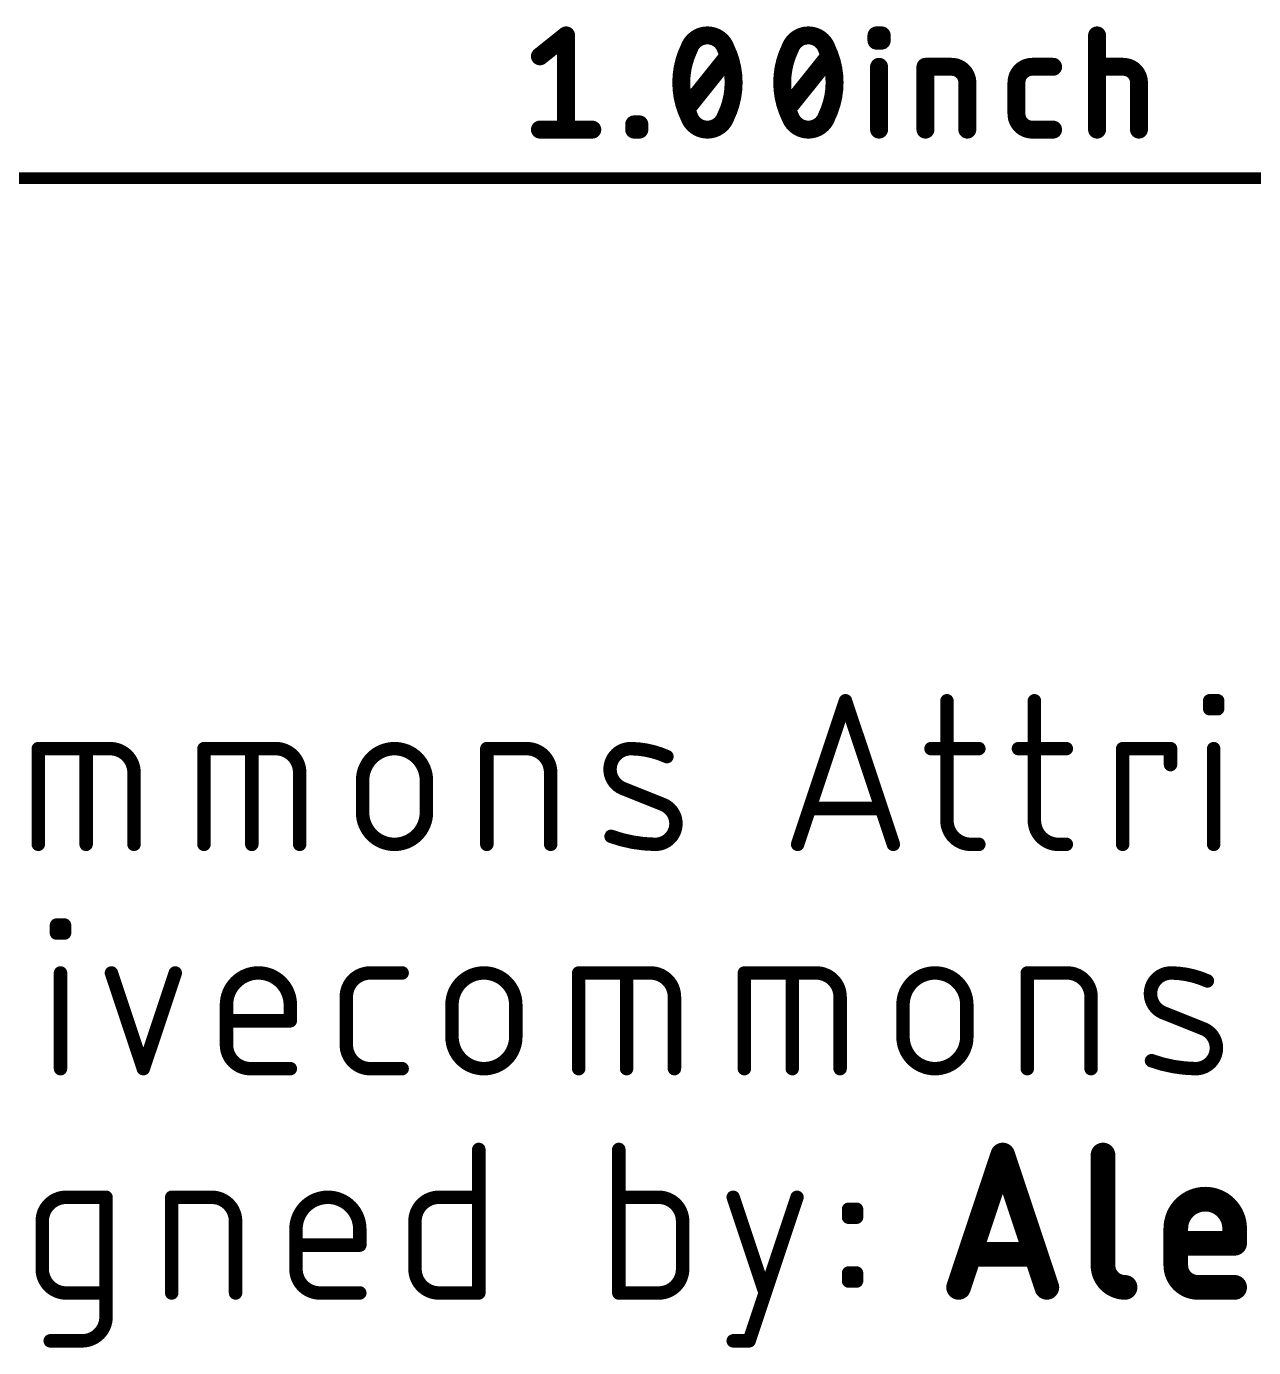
# Model space of a CAD drawing. Extents: x -33 to 53.6, y -18.3 to 32.5.
# Drawn here: x 3.56 to 17.45, y -18.32 to -3.36 of the extents above; entities that cross this region are included whole.
import ezdxf

# ---------------------------------------------------------------- set-up
doc = ezdxf.new("R2010")
doc.units = 0
doc.layers.add('47', color=253, linetype='CONTINUOUS')
doc.layers.add('51', color=53, linetype='CONTINUOUS')

msp = doc.modelspace()

# ---------------------------------------------------------------- linework, layer by layer
at = {"layer": '47'}
for points, const_width in [([(9.3696, -3.7012), (9.6659, -3.4641)], 0.2032), ([(9.6659, -3.4641), (9.6659, -4.5309)], 0.2032), ([(13.1796, -3.5234), (13.1796, -3.4641)], 0.2032), ([(13.1796, -3.4641), (13.2389, -3.4641)], 0.2032), ([(13.2389, -3.5234), (13.1796, -3.5234)], 0.2032), ([(13.2389, -3.4641), (13.2389, -3.5234)], 0.2032), ([(15.6773, -4.5309), (15.6773, -3.4641)], 0.2032), ([(11.0291, -4.2938), (11.5032, -3.7012)], 0.2032), ([(12.1721, -4.2938), (12.6462, -3.7012)], 0.2032), ([(13.2092, -4.5309), (13.2092, -3.8197)], 0.2032), ([(13.7342, -4.5309), (13.7342, -3.8197)], 0.2032), ([(13.7342, -3.8197), (14.0305, -3.8197)], 0.2032), ([(14.9426, -3.8197), (15.1797, -3.8197)], 0.2032), ([(15.6773, -3.8197), (15.9736, -3.8197)], 0.2032), ([(14.2083, -3.9975), (14.2083, -4.5309)], 0.2032), ([(14.7648, -4.3531), (14.7648, -3.9975)], 0.2032), ([(16.1514, -3.9975), (16.1514, -4.5309)], 0.2032), ([(9.3696, -4.5309), (9.9623, -4.5309)], 0.2032), ([(10.4364, -4.5309), (10.4364, -4.4716)], 0.2032), ([(10.4364, -4.4716), (10.4957, -4.4716)], 0.2032), ([(10.4957, -4.5309), (10.4364, -4.5309)], 0.2032), ([(10.4957, -4.4716), (10.4957, -4.5309)], 0.2032), ([(15.1797, -4.5309), (14.9426, -4.5309)], 0.2032), ([(0.065, -5.08), (25.335, -5.08)], 0.13)]:
    msp.add_lwpolyline(points, dxfattribs=dict(at, const_width=const_width))
for points, const_width in [([(9.7167, -3.4641, 1), (9.6151, -3.4641)], 0.1016), ([(9.6977, -3.5038, 1), (9.6342, -3.4244)], 0.1016), ([(11.2661, -3.4641, 0.3205), (11.0587, -3.6123)], 0.2032), ([(11.4736, -3.6123, 0.3205), (11.2661, -3.4641)], 0.2032), ([(11.2661, -3.4133, 1), (11.2661, -3.5149)], 0.1016), ([(11.2661, -3.5149, 1), (11.2661, -3.4133)], 0.1016), ([(12.4091, -3.4641, 0.3205), (12.2017, -3.6123)], 0.2032), ([(12.6166, -3.6123, 0.3205), (12.4091, -3.4641)], 0.2032), ([(12.4091, -3.4133, 1), (12.4091, -3.5149)], 0.1016), ([(12.4091, -3.5149, 1), (12.4091, -3.4133)], 0.1016), ([(13.2304, -3.4641, 1), (13.1288, -3.4641)], 0.1016), ([(13.1796, -3.4133, 1), (13.1796, -3.5149)], 0.1016), ([(13.1796, -3.4726, 1), (13.1796, -3.5742)], 0.1016), ([(13.2897, -3.4641, 1), (13.1881, -3.4641)], 0.1016), ([(13.2389, -3.5149, 1), (13.2389, -3.4133)], 0.1016), ([(13.2389, -3.5742, 1), (13.2389, -3.4726)], 0.1016), ([(15.7281, -3.4641, 1), (15.6265, -3.4641)], 0.1016), ([(11.0587, -3.6123, 0.1139), (10.9698, -3.9975)], 0.2032), ([(11.0106, -3.5958, 1), (11.1068, -3.6287)], 0.1016), ([(11.1044, -3.6345, 1), (11.013, -3.59)], 0.1016), ([(11.5625, -3.9975, 0.1139), (11.4736, -3.6123)], 0.2032), ([(11.5192, -3.59, 1), (11.4279, -3.6345)], 0.1016), ([(11.4255, -3.6287, 1), (11.5216, -3.5958)], 0.1016), ([(12.2017, -3.6123, 0.1139), (12.1128, -3.9975)], 0.2032), ([(12.1536, -3.5958, 1), (12.2497, -3.6287)], 0.1016), ([(12.2474, -3.6345, 1), (12.156, -3.59)], 0.1016), ([(12.7055, -3.9975, 0.1139), (12.6166, -3.6123)], 0.2032), ([(12.6622, -3.59, 1), (12.5709, -3.6345)], 0.1016), ([(12.5685, -3.6287, 1), (12.6646, -3.5958)], 0.1016), ([(13.1288, -3.5234, 1), (13.2304, -3.5234)], 0.1016), ([(13.1881, -3.5234, 1), (13.2897, -3.5234)], 0.1016), ([(9.3379, -3.6615, 1), (9.4013, -3.7408)], 0.1016), ([(11.5429, -3.7329, 1), (11.4635, -3.6694)], 0.1016), ([(12.6859, -3.7329, 1), (12.6065, -3.6694)], 0.1016), ([(13.26, -3.8197, 1), (13.1584, -3.8197)], 0.1016), ([(13.785, -3.8197, 1), (13.6834, -3.8197)], 0.1016), ([(13.7342, -3.7689, 1), (13.7342, -3.8705)], 0.1016), ([(14.2083, -3.9975, 0.4142), (14.0305, -3.8197)], 0.2032), ([(14.0305, -3.7689, 1), (14.0305, -3.8705)], 0.1016), ([(14.0305, -3.8705, 1), (14.0305, -3.7689)], 0.1016), ([(14.9426, -3.8197, 0.4142), (14.7648, -3.9975)], 0.2032), ([(14.9426, -3.7689, 1), (14.9426, -3.8705)], 0.1016), ([(14.9426, -3.8705, 1), (14.9426, -3.7689)], 0.1016), ([(15.1797, -3.8705, 1), (15.1797, -3.7689)], 0.1016), ([(15.6773, -3.7689, 1), (15.6773, -3.8705)], 0.1016), ([(16.1514, -3.9975, 0.4142), (15.9736, -3.8197)], 0.2032), ([(15.9736, -3.7689, 1), (15.9736, -3.8705)], 0.1016), ([(15.9736, -3.8705, 1), (15.9736, -3.7689)], 0.1016), ([(10.9698, -3.9975, 0.1139), (11.0587, -4.3827)], 0.2032), ([(11.0206, -3.9975, 1), (10.919, -3.9975)], 0.1016), ([(10.919, -3.9975, 1), (11.0206, -3.9975)], 0.1016), ([(11.4736, -4.3827, 0.1139), (11.5625, -3.9975)], 0.2032), ([(11.6133, -3.9975, 1), (11.5117, -3.9975)], 0.1016), ([(11.5117, -3.9975, 1), (11.6133, -3.9975)], 0.1016), ([(12.1128, -3.9975, 0.1139), (12.2017, -4.3827)], 0.2032), ([(12.1636, -3.9975, 1), (12.062, -3.9975)], 0.1016), ([(12.062, -3.9975, 1), (12.1636, -3.9975)], 0.1016), ([(12.6166, -4.3827, 0.1139), (12.7055, -3.9975)], 0.2032), ([(12.7563, -3.9975, 1), (12.6547, -3.9975)], 0.1016), ([(12.6547, -3.9975, 1), (12.7563, -3.9975)], 0.1016), ([(14.2591, -3.9975, 1), (14.1575, -3.9975)], 0.1016), ([(14.1575, -3.9975, 1), (14.2591, -3.9975)], 0.1016), ([(14.8156, -3.9975, 1), (14.714, -3.9975)], 0.1016), ([(14.714, -3.9975, 1), (14.8156, -3.9975)], 0.1016), ([(16.2022, -3.9975, 1), (16.1006, -3.9975)], 0.1016), ([(16.1006, -3.9975, 1), (16.2022, -3.9975)], 0.1016), ([(10.9894, -4.2621, 1), (11.0687, -4.3256)], 0.1016), ([(11.0587, -4.3827, 0.3205), (11.2661, -4.5309)], 0.2032), ([(11.1068, -4.3663, 1), (11.0106, -4.3992)], 0.1016), ([(11.013, -4.405, 1), (11.1044, -4.3605)], 0.1016), ([(11.2661, -4.5309, 0.3205), (11.4736, -4.3827)], 0.2032), ([(11.4279, -4.3605, 1), (11.5192, -4.405)], 0.1016), ([(11.5216, -4.3992, 1), (11.4255, -4.3663)], 0.1016), ([(12.1324, -4.2621, 1), (12.2117, -4.3256)], 0.1016), ([(12.2017, -4.3827, 0.3205), (12.4091, -4.5309)], 0.2032), ([(12.2497, -4.3663, 1), (12.1536, -4.3992)], 0.1016), ([(12.156, -4.405, 1), (12.2474, -4.3605)], 0.1016), ([(12.4091, -4.5309, 0.3205), (12.6166, -4.3827)], 0.2032), ([(12.5709, -4.3605, 1), (12.6622, -4.405)], 0.1016), ([(12.6646, -4.3992, 1), (12.5685, -4.3663)], 0.1016), ([(14.7648, -4.3531, 0.4142), (14.9426, -4.5309)], 0.2032), ([(14.8156, -4.3531, 1), (14.714, -4.3531)], 0.1016), ([(14.714, -4.3531, 1), (14.8156, -4.3531)], 0.1016), ([(9.3696, -4.4801, 1), (9.3696, -4.5817)], 0.1016), ([(9.6151, -4.5309, 1), (9.7167, -4.5309)], 0.1016), ([(9.9623, -4.5817, 1), (9.9623, -4.4801)], 0.1016), ([(10.4872, -4.4716, 1), (10.3856, -4.4716)], 0.1016), ([(10.4364, -4.4208, 1), (10.4364, -4.5224)], 0.1016), ([(10.4364, -4.4801, 1), (10.4364, -4.5817)], 0.1016), ([(10.3856, -4.5309, 1), (10.4872, -4.5309)], 0.1016), ([(10.5465, -4.4716, 1), (10.4449, -4.4716)], 0.1016), ([(10.4449, -4.5309, 1), (10.5465, -4.5309)], 0.1016), ([(10.4957, -4.5224, 1), (10.4957, -4.4208)], 0.1016), ([(10.4957, -4.5817, 1), (10.4957, -4.4801)], 0.1016), ([(11.2661, -4.4801, 1), (11.2661, -4.5817)], 0.1016), ([(11.2661, -4.5817, 1), (11.2661, -4.4801)], 0.1016), ([(12.4091, -4.4801, 1), (12.4091, -4.5817)], 0.1016), ([(12.4091, -4.5817, 1), (12.4091, -4.4801)], 0.1016), ([(13.1584, -4.5309, 1), (13.26, -4.5309)], 0.1016), ([(13.6834, -4.5309, 1), (13.785, -4.5309)], 0.1016), ([(14.1575, -4.5309, 1), (14.2591, -4.5309)], 0.1016), ([(14.9426, -4.4801, 1), (14.9426, -4.5817)], 0.1016), ([(14.9426, -4.5817, 1), (14.9426, -4.4801)], 0.1016), ([(15.1797, -4.5817, 1), (15.1797, -4.4801)], 0.1016), ([(15.6265, -4.5309, 1), (15.7281, -4.5309)], 0.1016), ([(16.1006, -4.5309, 1), (16.2022, -4.5309)], 0.1016)]:
    msp.add_lwpolyline(points, format="xyb", dxfattribs=dict(at, const_width=const_width))
at = {"layer": '51'}
for points, const_width in [([(12.2873, -12.6238), (12.8291, -10.9982)], 0.1524), ([(12.8291, -10.9982), (13.371, -12.6238)], 0.1524), ([(13.9777, -10.9982), (13.9777, -12.3529)], 0.1524), ([(14.9677, -10.9982), (14.9677, -12.3529)], 0.1524), ([(16.9523, -11.0885), (16.9523, -10.9982)], 0.1524), ([(16.9523, -10.9982), (17.0426, -10.9982)], 0.1524), ([(17.0426, -11.0885), (16.9523, -11.0885)], 0.1524), ([(17.0426, -10.9982), (17.0426, -11.0885)], 0.1524), ([(3.6901, -12.6238), (3.6901, -11.5401)], 0.1524), ([(3.6901, -11.5401), (4.5029, -11.5401)], 0.1524), ([(4.2319, -12.6238), (4.2319, -11.5401)], 0.1524), ([(5.5658, -12.6238), (5.5658, -11.5401)], 0.1524), ([(5.5658, -11.5401), (6.3786, -11.5401)], 0.1524), ([(6.1077, -12.6238), (6.1077, -11.5401)], 0.1524), ([(8.7685, -12.6238), (8.7685, -11.5401)], 0.1524), ([(8.7685, -11.5401), (9.22, -11.5401)], 0.1524), ([(13.7971, -11.5401), (14.3389, -11.5401)], 0.1524), ([(14.787, -11.5401), (15.3289, -11.5401)], 0.1524), ([(15.9673, -12.6238), (15.9673, -11.5401)], 0.1524), ([(15.9673, -11.5401), (16.5092, -11.5401)], 0.1524), ([(16.5092, -11.5401), (16.5092, -11.7207)], 0.1524), ([(16.9974, -12.6238), (16.9974, -11.5401)], 0.1524), ([(4.7738, -11.811), (4.7738, -12.6238)], 0.1524), ([(6.6496, -11.811), (6.6496, -12.6238)], 0.1524), ([(9.491, -11.811), (9.491, -12.6238)], 0.1524), ([(7.3617, -12.2626), (7.3617, -11.9013)], 0.1524), ([(8.0842, -11.9013), (8.0842, -12.2626)], 0.1524), ([(10.7623, -12.1722), (10.3108, -11.9916)], 0.1524), ([(13.2355, -12.2174), (12.4227, -12.2174)], 0.1524), ([(14.2486, -12.6238), (14.3389, -12.6238)], 0.1524), ([(15.2386, -12.6238), (15.3289, -12.6238)], 0.1524), ([(3.8966, -13.6285), (3.8966, -13.5382)], 0.1524), ([(3.8966, -13.5382), (3.9869, -13.5382)], 0.1524), ([(3.9869, -13.5382), (3.9869, -13.6285)], 0.1524), ([(3.9869, -13.6285), (3.8966, -13.6285)], 0.1524), ([(3.9418, -15.1638), (3.9418, -14.0801)], 0.1524), ([(4.5184, -14.0801), (4.8797, -15.1638)], 0.1524), ([(4.8797, -15.1638), (5.2409, -14.0801)], 0.1524), ([(7.4484, -14.0801), (7.8097, -14.0801)], 0.1524), ([(9.8087, -15.1638), (9.8087, -14.0801)], 0.1524), ([(9.8087, -14.0801), (10.6215, -14.0801)], 0.1524), ([(10.3506, -15.1638), (10.3506, -14.0801)], 0.1524), ([(11.6845, -15.1638), (11.6845, -14.0801)], 0.1524), ([(11.6845, -14.0801), (12.4973, -14.0801)], 0.1524), ([(12.2263, -15.1638), (12.2263, -14.0801)], 0.1524), ([(14.8871, -15.1638), (14.8871, -14.0801)], 0.1524), ([(14.8871, -14.0801), (15.3387, -14.0801)], 0.1524), ([(7.1775, -14.8929), (7.1775, -14.351)], 0.1524), ([(10.8925, -14.351), (10.8925, -15.1638)], 0.1524), ([(12.7682, -14.351), (12.7682, -15.1638)], 0.1524), ([(15.6096, -14.351), (15.6096, -15.1638)], 0.1524), ([(5.821, -14.8929), (5.821, -14.4413)], 0.1524), ([(6.5435, -14.4413), (6.5435, -14.6219)], 0.1524), ([(8.3741, -14.8026), (8.3741, -14.4413)], 0.1524), ([(9.0966, -14.4413), (9.0966, -14.8026)], 0.1524), ([(13.4803, -14.8026), (13.4803, -14.4413)], 0.1524), ([(14.2028, -14.4413), (14.2028, -14.8026)], 0.1524), ([(16.881, -14.7122), (16.4294, -14.5316)], 0.1524), ([(6.5435, -14.6219), (5.821, -14.6219)], 0.1524), ([(6.5435, -15.1638), (6.0919, -15.1638)], 0.1524), ([(7.8097, -15.1638), (7.4484, -15.1638)], 0.1524), ([(8.6778, -16.0782), (8.6778, -17.7038)], 0.1524), ([(10.2625, -16.0782), (10.2625, -17.7038)], 0.1524), ([(14.1097, -17.6403), (14.6092, -16.1417)], 0.2794), ([(14.6092, -16.1417), (15.1088, -17.6403)], 0.2794), ([(15.7444, -16.1417), (15.7444, -17.3905)], 0.2794), ([(4.0058, -16.6201), (4.4573, -16.6201)], 0.1524), ([(4.4573, -16.6201), (4.4573, -17.9747)], 0.1524), ([(5.2011, -17.7038), (5.2011, -16.6201)], 0.1524), ([(5.2011, -16.6201), (5.6527, -16.6201)], 0.1524), ([(8.2262, -16.6201), (8.6778, -16.6201)], 0.1524), ([(10.7141, -16.6201), (10.2625, -16.6201)], 0.1524), ([(11.5578, -16.6201), (11.919, -17.7038)], 0.1524), ([(11.7384, -18.2457), (12.2803, -16.6201)], 0.1524), ([(12.8639, -16.8458), (12.8639, -16.7555)], 0.1524), ([(12.8639, -16.7555), (12.9542, -16.7555)], 0.1524), ([(12.9542, -16.7555), (12.9542, -16.8458)], 0.1524), ([(3.7349, -17.4329), (3.7349, -16.891)], 0.1524), ([(5.9236, -16.891), (5.9236, -17.7038)], 0.1524), ([(7.9553, -17.4329), (7.9553, -16.891)], 0.1524), ([(10.985, -17.4329), (10.985, -16.891)], 0.1524), ([(12.9542, -16.8458), (12.8639, -16.8458)], 0.1524), ([(16.5688, -17.3905), (16.5688, -16.9743)], 0.2794), ([(17.2348, -16.9743), (17.2348, -17.1408)], 0.2794), ([(6.6079, -17.4329), (6.6079, -16.9813)], 0.1524), ([(7.3304, -16.9813), (7.3304, -17.1619)], 0.1524), ([(17.2348, -17.1408), (16.5688, -17.1408)], 0.2794), ([(7.3304, -17.1619), (6.6079, -17.1619)], 0.1524), ([(14.9839, -17.2657), (14.2346, -17.2657)], 0.2794), ([(12.8639, -17.5683), (12.8639, -17.478)], 0.1524), ([(12.8639, -17.478), (12.9542, -17.478)], 0.1524), ([(12.9542, -17.5683), (12.8639, -17.5683)], 0.1524), ([(12.9542, -17.478), (12.9542, -17.5683)], 0.1524), ([(17.2348, -17.6403), (16.8186, -17.6403)], 0.2794), ([(4.4573, -17.7038), (4.0058, -17.7038)], 0.1524), ([(7.3304, -17.7038), (6.8788, -17.7038)], 0.1524), ([(8.6778, -17.7038), (8.2262, -17.7038)], 0.1524), ([(10.2625, -17.7038), (10.7141, -17.7038)], 0.1524), ([(4.1864, -18.2457), (3.8252, -18.2457)], 0.1524), ([(11.5578, -18.2457), (11.7384, -18.2457)], 0.1524)]:
    msp.add_lwpolyline(points, dxfattribs=dict(at, const_width=const_width))
for points, const_width in [([(12.8653, -10.9862, 1), (12.793, -11.0102)], 0.0762), ([(12.8653, -11.0102, 1), (12.793, -10.9862)], 0.0762), ([(14.0158, -10.9982, 1), (13.9396, -10.9982)], 0.0762), ([(15.0058, -10.9982, 1), (14.9296, -10.9982)], 0.0762), ([(16.9904, -10.9982, 1), (16.9142, -10.9982)], 0.0762), ([(16.9523, -10.9601, 1), (16.9523, -11.0363)], 0.0762), ([(16.9523, -11.0504, 1), (16.9523, -11.1266)], 0.0762), ([(16.9142, -11.0885, 1), (16.9904, -11.0885)], 0.0762), ([(17.0807, -10.9982, 1), (17.0045, -10.9982)], 0.0762), ([(17.0045, -11.0885, 1), (17.0807, -11.0885)], 0.0762), ([(17.0426, -11.0363, 1), (17.0426, -10.9601)], 0.0762), ([(17.0426, -11.1266, 1), (17.0426, -11.0504)], 0.0762), ([(3.7282, -11.5401, 1), (3.652, -11.5401)], 0.0762), ([(3.6901, -11.502, 1), (3.6901, -11.5782)], 0.0762), ([(4.27, -11.5401, 1), (4.1938, -11.5401)], 0.0762), ([(4.7738, -11.811, 0.4142), (4.5029, -11.5401)], 0.1524), ([(4.5029, -11.502, 1), (4.5029, -11.5782)], 0.0762), ([(4.5029, -11.5782, 1), (4.5029, -11.502)], 0.0762), ([(5.6039, -11.5401, 1), (5.5277, -11.5401)], 0.0762), ([(5.5658, -11.502, 1), (5.5658, -11.5782)], 0.0762), ([(6.1458, -11.5401, 1), (6.0696, -11.5401)], 0.0762), ([(6.6496, -11.811, 0.4142), (6.3786, -11.5401)], 0.1524), ([(6.3786, -11.502, 1), (6.3786, -11.5782)], 0.0762), ([(6.3786, -11.5782, 1), (6.3786, -11.502)], 0.0762), ([(8.0842, -11.9013, 1), (7.3617, -11.9013)], 0.1524), ([(8.8066, -11.5401, 1), (8.7304, -11.5401)], 0.0762), ([(8.7685, -11.502, 1), (8.7685, -11.5782)], 0.0762), ([(9.491, -11.811, 0.4142), (9.22, -11.5401)], 0.1524), ([(9.22, -11.502, 1), (9.22, -11.5782)], 0.0762), ([(9.22, -11.5782, 1), (9.22, -11.502)], 0.0762), ([(10.4011, -11.5401, 0.8318), (10.3108, -11.9916)], 0.1524), ([(10.4016, -11.502, 1), (10.4005, -11.5782)], 0.0762), ([(10.8075, -11.6304, 0.1026), (10.4011, -11.5401)], 0.1524), ([(10.4005, -11.5782, 1), (10.4016, -11.502)], 0.0762), ([(13.7971, -11.502, 1), (13.7971, -11.5782)], 0.0762), ([(14.3389, -11.5782, 1), (14.3389, -11.502)], 0.0762), ([(14.787, -11.502, 1), (14.787, -11.5782)], 0.0762), ([(15.3289, -11.5782, 1), (15.3289, -11.502)], 0.0762), ([(16.0054, -11.5401, 1), (15.9292, -11.5401)], 0.0762), ([(15.9673, -11.502, 1), (15.9673, -11.5782)], 0.0762), ([(16.5473, -11.5401, 1), (16.4711, -11.5401)], 0.0762), ([(16.5092, -11.5782, 1), (16.5092, -11.502)], 0.0762), ([(17.0355, -11.5401, 1), (16.9593, -11.5401)], 0.0762), ([(10.7918, -11.6651, 1), (10.8231, -11.5956)], 0.0762), ([(4.8119, -11.811, 1), (4.7357, -11.811)], 0.0762), ([(4.7357, -11.811, 1), (4.8119, -11.811)], 0.0762), ([(6.6877, -11.811, 1), (6.6115, -11.811)], 0.0762), ([(6.6115, -11.811, 1), (6.6877, -11.811)], 0.0762), ([(9.5291, -11.811, 1), (9.4529, -11.811)], 0.0762), ([(9.4529, -11.811, 1), (9.5291, -11.811)], 0.0762), ([(16.4711, -11.7207, 1), (16.5473, -11.7207)], 0.0762), ([(7.3998, -11.9013, 1), (7.3236, -11.9013)], 0.0762), ([(7.3236, -11.9013, 1), (7.3998, -11.9013)], 0.0762), ([(8.1223, -11.9013, 1), (8.0461, -11.9013)], 0.0762), ([(8.0461, -11.9013, 1), (8.1223, -11.9013)], 0.0762), ([(10.3249, -11.9563, 1), (10.2966, -12.027)], 0.0762), ([(10.2966, -12.027, 1), (10.3249, -11.9562)], 0.0762), ([(10.672, -12.6238, 0.8318), (10.7623, -12.1722)], 0.1524), ([(10.7765, -12.1369, 1), (10.7482, -12.2076)], 0.0762), ([(10.7482, -12.2076, 1), (10.7765, -12.1369)], 0.0762), ([(7.3617, -12.2626, 1), (8.0842, -12.2626)], 0.1524), ([(7.3998, -12.2626, 1), (7.3236, -12.2626)], 0.0762), ([(7.3236, -12.2626, 1), (7.3998, -12.2626)], 0.0762), ([(8.1223, -12.2626, 1), (8.0461, -12.2626)], 0.0762), ([(8.0461, -12.2626, 1), (8.1223, -12.2626)], 0.0762), ([(12.4227, -12.1793, 1), (12.4227, -12.2555)], 0.0762), ([(13.2355, -12.2555, 1), (13.2355, -12.1793)], 0.0762), ([(13.9777, -12.3529, 0.4142), (14.2486, -12.6238)], 0.1524), ([(14.0158, -12.3529, 1), (13.9396, -12.3529)], 0.0762), ([(13.9396, -12.3529, 1), (14.0158, -12.3529)], 0.0762), ([(14.9677, -12.3529, 0.4142), (15.2386, -12.6238)], 0.1524), ([(15.0058, -12.3529, 1), (14.9296, -12.3529)], 0.0762), ([(14.9296, -12.3529, 1), (15.0058, -12.3529)], 0.0762), ([(10.1882, -12.4976, 1), (10.1624, -12.5693)], 0.0762), ([(10.1753, -12.5335, 0.083), (10.672, -12.6238)], 0.1524), ([(10.6725, -12.5857, 1), (10.6715, -12.6619)], 0.0762), ([(10.6715, -12.6619, 1), (10.6725, -12.5857)], 0.0762), ([(14.2486, -12.5857, 1), (14.2486, -12.6619)], 0.0762), ([(14.2486, -12.6619, 1), (14.2486, -12.5857)], 0.0762), ([(14.3389, -12.6619, 1), (14.3389, -12.5857)], 0.0762), ([(15.2386, -12.5857, 1), (15.2386, -12.6619)], 0.0762), ([(15.2386, -12.6619, 1), (15.2386, -12.5857)], 0.0762), ([(15.3289, -12.6619, 1), (15.3289, -12.5857)], 0.0762), ([(3.652, -12.6238, 1), (3.7282, -12.6238)], 0.0762), ([(4.1938, -12.6238, 1), (4.27, -12.6238)], 0.0762), ([(4.7357, -12.6238, 1), (4.8119, -12.6238)], 0.0762), ([(5.5277, -12.6238, 1), (5.6039, -12.6238)], 0.0762), ([(6.0696, -12.6238, 1), (6.1458, -12.6238)], 0.0762), ([(6.6115, -12.6238, 1), (6.6877, -12.6238)], 0.0762), ([(8.7304, -12.6238, 1), (8.8066, -12.6238)], 0.0762), ([(9.4529, -12.6238, 1), (9.5291, -12.6238)], 0.0762), ([(12.2511, -12.6118, 1), (12.3234, -12.6358)], 0.0762), ([(13.3348, -12.6358, 1), (13.4071, -12.6118)], 0.0762), ([(15.9292, -12.6238, 1), (16.0054, -12.6238)], 0.0762), ([(16.9593, -12.6238, 1), (17.0355, -12.6238)], 0.0762), ([(3.9347, -13.5382, 1), (3.8585, -13.5382)], 0.0762), ([(3.8966, -13.5001, 1), (3.8966, -13.5763)], 0.0762), ([(4.025, -13.5382, 1), (3.9488, -13.5382)], 0.0762), ([(3.9869, -13.5763, 1), (3.9869, -13.5001)], 0.0762), ([(3.8966, -13.5904, 1), (3.8966, -13.6666)], 0.0762), ([(3.8585, -13.6285, 1), (3.9347, -13.6285)], 0.0762), ([(3.9488, -13.6285, 1), (4.025, -13.6285)], 0.0762), ([(3.9869, -13.6666, 1), (3.9869, -13.5904)], 0.0762), ([(3.9799, -14.0801, 1), (3.9037, -14.0801)], 0.0762), ([(4.5546, -14.068, 1), (4.4823, -14.0921)], 0.0762), ([(5.277, -14.0921, 1), (5.2048, -14.068)], 0.0762), ([(6.5435, -14.4413, 1), (5.821, -14.4413)], 0.1524), ([(7.4484, -14.0801, 0.4142), (7.1775, -14.351)], 0.1524), ([(7.4484, -14.042, 1), (7.4484, -14.1182)], 0.0762), ([(7.4484, -14.1182, 1), (7.4484, -14.042)], 0.0762), ([(7.8097, -14.1182, 1), (7.8097, -14.042)], 0.0762), ([(9.0966, -14.4413, 1), (8.3741, -14.4413)], 0.1524), ([(9.8468, -14.0801, 1), (9.7706, -14.0801)], 0.0762), ([(9.8087, -14.042, 1), (9.8087, -14.1182)], 0.0762), ([(10.3887, -14.0801, 1), (10.3125, -14.0801)], 0.0762), ([(10.8925, -14.351, 0.4142), (10.6215, -14.0801)], 0.1524), ([(10.6215, -14.042, 1), (10.6215, -14.1182)], 0.0762), ([(10.6215, -14.1182, 1), (10.6215, -14.042)], 0.0762), ([(11.7226, -14.0801, 1), (11.6464, -14.0801)], 0.0762), ([(11.6845, -14.042, 1), (11.6845, -14.1182)], 0.0762), ([(12.2644, -14.0801, 1), (12.1882, -14.0801)], 0.0762), ([(12.7682, -14.351, 0.4142), (12.4973, -14.0801)], 0.1524), ([(12.4973, -14.042, 1), (12.4973, -14.1182)], 0.0762), ([(12.4973, -14.1182, 1), (12.4973, -14.042)], 0.0762), ([(14.2028, -14.4413, 1), (13.4803, -14.4413)], 0.1524), ([(14.9252, -14.0801, 1), (14.849, -14.0801)], 0.0762), ([(14.8871, -14.042, 1), (14.8871, -14.1182)], 0.0762), ([(15.6096, -14.351, 0.4142), (15.3387, -14.0801)], 0.1524), ([(15.3387, -14.042, 1), (15.3387, -14.1182)], 0.0762), ([(15.3387, -14.1182, 1), (15.3387, -14.042)], 0.0762), ([(16.5197, -14.0801, 0.8318), (16.4294, -14.5316)], 0.1524), ([(16.9261, -14.1704, 0.1026), (16.5197, -14.0801)], 0.1524), ([(16.5203, -14.042, 1), (16.5192, -14.1182)], 0.0762), ([(16.5192, -14.1182, 1), (16.5203, -14.042)], 0.0762), ([(16.9105, -14.2051, 1), (16.9418, -14.1356)], 0.0762), ([(7.2156, -14.351, 1), (7.1394, -14.351)], 0.0762), ([(7.1394, -14.351, 1), (7.2156, -14.351)], 0.0762), ([(10.9306, -14.351, 1), (10.8544, -14.351)], 0.0762), ([(10.8544, -14.351, 1), (10.9306, -14.351)], 0.0762), ([(12.8063, -14.351, 1), (12.7301, -14.351)], 0.0762), ([(12.7301, -14.351, 1), (12.8063, -14.351)], 0.0762), ([(15.6477, -14.351, 1), (15.5715, -14.351)], 0.0762), ([(15.5715, -14.351, 1), (15.6477, -14.351)], 0.0762), ([(5.8591, -14.4413, 1), (5.7829, -14.4413)], 0.0762), ([(5.7829, -14.4413, 1), (5.8591, -14.4413)], 0.0762), ([(6.5816, -14.4413, 1), (6.5054, -14.4413)], 0.0762), ([(6.5054, -14.4413, 1), (6.5816, -14.4413)], 0.0762), ([(8.4122, -14.4413, 1), (8.336, -14.4413)], 0.0762), ([(8.336, -14.4413, 1), (8.4122, -14.4413)], 0.0762), ([(9.1347, -14.4413, 1), (9.0585, -14.4413)], 0.0762), ([(9.0585, -14.4413, 1), (9.1347, -14.4413)], 0.0762), ([(13.5184, -14.4413, 1), (13.4422, -14.4413)], 0.0762), ([(13.4422, -14.4413, 1), (13.5184, -14.4413)], 0.0762), ([(14.2409, -14.4413, 1), (14.1647, -14.4413)], 0.0762), ([(14.1647, -14.4413, 1), (14.2409, -14.4413)], 0.0762), ([(16.4436, -14.4963, 1), (16.4153, -14.567)], 0.0762), ([(16.4153, -14.567, 1), (16.4436, -14.4962)], 0.0762), ([(5.821, -14.5838, 1), (5.821, -14.66)], 0.0762), ([(6.5054, -14.6219, 1), (6.5816, -14.6219)], 0.0762), ([(6.5435, -14.66, 1), (6.5435, -14.5838)], 0.0762), ([(16.7907, -15.1638, 0.8318), (16.881, -14.7122)], 0.1524), ([(16.8951, -14.6769, 1), (16.8668, -14.7476)], 0.0762), ([(16.8668, -14.7476, 1), (16.8951, -14.6769)], 0.0762), ([(8.3741, -14.8026, 1), (9.0966, -14.8026)], 0.1524), ([(8.4122, -14.8026, 1), (8.336, -14.8026)], 0.0762), ([(8.336, -14.8026, 1), (8.4122, -14.8026)], 0.0762), ([(9.1347, -14.8026, 1), (9.0585, -14.8026)], 0.0762), ([(9.0585, -14.8026, 1), (9.1347, -14.8026)], 0.0762), ([(13.4803, -14.8026, 1), (14.2028, -14.8026)], 0.1524), ([(13.5184, -14.8026, 1), (13.4422, -14.8026)], 0.0762), ([(13.4422, -14.8026, 1), (13.5184, -14.8026)], 0.0762), ([(14.2409, -14.8026, 1), (14.1647, -14.8026)], 0.0762), ([(14.1647, -14.8026, 1), (14.2409, -14.8026)], 0.0762), ([(5.821, -14.8929, 0.4142), (6.0919, -15.1638)], 0.1524), ([(5.8591, -14.8929, 1), (5.7829, -14.8929)], 0.0762), ([(5.7829, -14.8929, 1), (5.8591, -14.8929)], 0.0762), ([(7.1775, -14.8929, 0.4142), (7.4484, -15.1638)], 0.1524), ([(7.2156, -14.8929, 1), (7.1394, -14.8929)], 0.0762), ([(7.1394, -14.8929, 1), (7.2156, -14.8929)], 0.0762), ([(6.0919, -15.1257, 1), (6.0919, -15.2019)], 0.0762), ([(6.0919, -15.2019, 1), (6.0919, -15.1257)], 0.0762), ([(6.5435, -15.2019, 1), (6.5435, -15.1257)], 0.0762), ([(7.4484, -15.1257, 1), (7.4484, -15.2019)], 0.0762), ([(7.4484, -15.2019, 1), (7.4484, -15.1257)], 0.0762), ([(7.8097, -15.2019, 1), (7.8097, -15.1257)], 0.0762), ([(16.3068, -15.0376, 1), (16.281, -15.1093)], 0.0762), ([(16.2939, -15.0735, 0.083), (16.7907, -15.1638)], 0.1524), ([(16.7912, -15.1257, 1), (16.7901, -15.2019)], 0.0762), ([(16.7901, -15.2019, 1), (16.7912, -15.1257)], 0.0762), ([(3.9037, -15.1638, 1), (3.9799, -15.1638)], 0.0762), ([(4.8435, -15.1518, 1), (4.9158, -15.1758)], 0.0762), ([(4.8435, -15.1758, 1), (4.9158, -15.1518)], 0.0762), ([(9.7706, -15.1638, 1), (9.8468, -15.1638)], 0.0762), ([(10.3125, -15.1638, 1), (10.3887, -15.1638)], 0.0762), ([(10.8544, -15.1638, 1), (10.9306, -15.1638)], 0.0762), ([(11.6464, -15.1638, 1), (11.7226, -15.1638)], 0.0762), ([(12.1882, -15.1638, 1), (12.2644, -15.1638)], 0.0762), ([(12.7301, -15.1638, 1), (12.8063, -15.1638)], 0.0762), ([(14.849, -15.1638, 1), (14.9252, -15.1638)], 0.0762), ([(15.5715, -15.1638, 1), (15.6477, -15.1638)], 0.0762), ([(8.7159, -16.0782, 1), (8.6397, -16.0782)], 0.0762), ([(10.3006, -16.0782, 1), (10.2244, -16.0782)], 0.0762), ([(14.6755, -16.1196, 1), (14.543, -16.1638)], 0.1397), ([(14.6755, -16.1638, 1), (14.543, -16.1196)], 0.1397), ([(15.8142, -16.1417, 1), (15.6745, -16.1417)], 0.1397), ([(4.0058, -16.6201, 0.4142), (3.7349, -16.891)], 0.1524), ([(4.0058, -16.582, 1), (4.0058, -16.6582)], 0.0762), ([(4.0058, -16.6582, 1), (4.0058, -16.582)], 0.0762), ([(4.4954, -16.6201, 1), (4.4192, -16.6201)], 0.0762), ([(4.4573, -16.6582, 1), (4.4573, -16.582)], 0.0762), ([(5.2392, -16.6201, 1), (5.163, -16.6201)], 0.0762), ([(5.2011, -16.582, 1), (5.2011, -16.6582)], 0.0762), ([(5.9236, -16.891, 0.4142), (5.6527, -16.6201)], 0.1524), ([(5.6527, -16.582, 1), (5.6527, -16.6582)], 0.0762), ([(5.6527, -16.6582, 1), (5.6527, -16.582)], 0.0762), ([(7.3304, -16.9813, 1), (6.6079, -16.9813)], 0.1524), ([(8.2262, -16.6201, 0.4142), (7.9553, -16.891)], 0.1524), ([(8.2262, -16.582, 1), (8.2262, -16.6582)], 0.0762), ([(8.2262, -16.6582, 1), (8.2262, -16.582)], 0.0762), ([(8.6778, -16.6582, 1), (8.6778, -16.582)], 0.0762), ([(10.2625, -16.582, 1), (10.2625, -16.6582)], 0.0762), ([(10.985, -16.891, 0.4142), (10.7141, -16.6201)], 0.1524), ([(10.7141, -16.582, 1), (10.7141, -16.6582)], 0.0762), ([(10.7141, -16.6582, 1), (10.7141, -16.582)], 0.0762), ([(11.5939, -16.608, 1), (11.5216, -16.6321)], 0.0762), ([(12.3164, -16.6321, 1), (12.2441, -16.608)], 0.0762), ([(17.2348, -16.9743, 1), (16.5688, -16.9743)], 0.2794), ([(12.902, -16.7555, 1), (12.8258, -16.7555)], 0.0762), ([(12.8639, -16.7174, 1), (12.8639, -16.7936)], 0.0762), ([(12.9923, -16.7555, 1), (12.9161, -16.7555)], 0.0762), ([(12.9542, -16.7936, 1), (12.9542, -16.7174)], 0.0762), ([(3.773, -16.891, 1), (3.6968, -16.891)], 0.0762), ([(3.6968, -16.891, 1), (3.773, -16.891)], 0.0762), ([(5.9617, -16.891, 1), (5.8855, -16.891)], 0.0762), ([(5.8855, -16.891, 1), (5.9617, -16.891)], 0.0762), ([(7.9934, -16.891, 1), (7.9172, -16.891)], 0.0762), ([(7.9172, -16.891, 1), (7.9934, -16.891)], 0.0762), ([(11.0231, -16.891, 1), (10.9469, -16.891)], 0.0762), ([(10.9469, -16.891, 1), (11.0231, -16.891)], 0.0762), ([(12.8639, -16.8077, 1), (12.8639, -16.8839)], 0.0762), ([(12.8258, -16.8458, 1), (12.902, -16.8458)], 0.0762), ([(12.9161, -16.8458, 1), (12.9923, -16.8458)], 0.0762), ([(12.9542, -16.8839, 1), (12.9542, -16.8077)], 0.0762), ([(16.6386, -16.9743, 1), (16.4989, -16.9743)], 0.1397), ([(17.3047, -16.9743, 1), (17.165, -16.9743)], 0.1397), ([(6.646, -16.9813, 1), (6.5698, -16.9813)], 0.0762), ([(6.5698, -16.9813, 1), (6.646, -16.9813)], 0.0762), ([(7.3685, -16.9813, 1), (7.2923, -16.9813)], 0.0762), ([(7.2923, -16.9813, 1), (7.3685, -16.9813)], 0.0762), ([(16.4989, -16.9743, 1), (16.6386, -16.9743)], 0.1397), ([(16.5688, -17.0709, 1), (16.5688, -17.2106)], 0.1397), ([(17.165, -16.9743, 1), (17.3047, -16.9743)], 0.1397), ([(17.2348, -17.2106, 1), (17.2348, -17.0709)], 0.1397), ([(6.6079, -17.1238, 1), (6.6079, -17.2)], 0.0762), ([(7.2923, -17.1619, 1), (7.3685, -17.1619)], 0.0762), ([(7.3304, -17.2, 1), (7.3304, -17.1238)], 0.0762), ([(14.2346, -17.1958, 1), (14.2346, -17.3355)], 0.1397), ([(14.9839, -17.3355, 1), (14.9839, -17.1958)], 0.1397), ([(17.165, -17.1408, 1), (17.3047, -17.1408)], 0.1397), ([(15.7444, -17.3905, 0.4142), (15.9942, -17.6403)], 0.2794), ([(15.8142, -17.3905, 1), (15.6745, -17.3905)], 0.1397), ([(15.6745, -17.3905, 1), (15.8142, -17.3905)], 0.1397), ([(16.5688, -17.3905, 0.4142), (16.8186, -17.6403)], 0.2794), ([(16.6386, -17.3905, 1), (16.4989, -17.3905)], 0.1397), ([(16.4989, -17.3905, 1), (16.6386, -17.3905)], 0.1397), ([(3.7349, -17.4329, 0.4142), (4.0058, -17.7038)], 0.1524), ([(3.773, -17.4329, 1), (3.6968, -17.4329)], 0.0762), ([(3.6968, -17.4329, 1), (3.773, -17.4329)], 0.0762), ([(6.6079, -17.4329, 0.4142), (6.8788, -17.7038)], 0.1524), ([(6.646, -17.4329, 1), (6.5698, -17.4329)], 0.0762), ([(6.5698, -17.4329, 1), (6.646, -17.4329)], 0.0762), ([(7.9553, -17.4329, 0.4142), (8.2262, -17.7038)], 0.1524), ([(7.9934, -17.4329, 1), (7.9172, -17.4329)], 0.0762), ([(7.9172, -17.4329, 1), (7.9934, -17.4329)], 0.0762), ([(10.7141, -17.7038, 0.4142), (10.985, -17.4329)], 0.1524), ([(11.0231, -17.4329, 1), (10.9469, -17.4329)], 0.0762), ([(10.9469, -17.4329, 1), (11.0231, -17.4329)], 0.0762), ([(12.902, -17.478, 1), (12.8258, -17.478)], 0.0762), ([(12.8639, -17.4399, 1), (12.8639, -17.5161)], 0.0762), ([(12.8639, -17.5302, 1), (12.8639, -17.6064)], 0.0762), ([(12.9923, -17.478, 1), (12.9161, -17.478)], 0.0762), ([(12.9542, -17.5161, 1), (12.9542, -17.4399)], 0.0762), ([(12.9542, -17.6064, 1), (12.9542, -17.5302)], 0.0762), ([(15.9942, -17.7101, 1), (15.9942, -17.5704)], 0.1397), ([(16.8186, -17.5705, 1), (16.8186, -17.7101)], 0.1397), ([(16.8186, -17.7101, 1), (16.8186, -17.5705)], 0.1397), ([(17.2348, -17.7101, 1), (17.2348, -17.5705)], 0.1397), ([(4.0058, -17.6657, 1), (4.0058, -17.7419)], 0.0762), ([(4.0058, -17.7419, 1), (4.0058, -17.6657)], 0.0762), ([(4.4573, -17.7419, 1), (4.4573, -17.6657)], 0.0762), ([(6.8788, -17.6657, 1), (6.8788, -17.7419)], 0.0762), ([(6.8788, -17.7419, 1), (6.8788, -17.6657)], 0.0762), ([(7.3304, -17.7419, 1), (7.3304, -17.6657)], 0.0762), ([(8.2262, -17.6657, 1), (8.2262, -17.7419)], 0.0762), ([(8.2262, -17.7419, 1), (8.2262, -17.6657)], 0.0762), ([(8.6778, -17.7419, 1), (8.6778, -17.6657)], 0.0762), ([(10.2625, -17.6657, 1), (10.2625, -17.7419)], 0.0762), ([(10.7141, -17.6657, 1), (10.7141, -17.7419)], 0.0762), ([(10.7141, -17.7419, 1), (10.7141, -17.6657)], 0.0762), ([(12.8258, -17.5683, 1), (12.902, -17.5683)], 0.0762), ([(12.9161, -17.5683, 1), (12.9923, -17.5683)], 0.0762), ([(14.0434, -17.6182, 1), (14.176, -17.6624)], 0.1397), ([(15.0425, -17.6624, 1), (15.175, -17.6182)], 0.1397), ([(5.163, -17.7038, 1), (5.2392, -17.7038)], 0.0762), ([(5.8855, -17.7038, 1), (5.9617, -17.7038)], 0.0762), ([(8.6397, -17.7038, 1), (8.7159, -17.7038)], 0.0762), ([(10.2244, -17.7038, 1), (10.3006, -17.7038)], 0.0762), ([(11.8829, -17.7158, 1), (11.9552, -17.6918)], 0.0762), ([(4.1864, -18.2457, 0.4142), (4.4573, -17.9747)], 0.1524), ([(4.4954, -17.9747, 1), (4.4192, -17.9747)], 0.0762), ([(4.4192, -17.9747, 1), (4.4954, -17.9747)], 0.0762), ([(3.8252, -18.2076, 1), (3.8252, -18.2838)], 0.0762), ([(4.1864, -18.2076, 1), (4.1864, -18.2838)], 0.0762), ([(4.1864, -18.2838, 1), (4.1864, -18.2076)], 0.0762), ([(11.5578, -18.2076, 1), (11.5578, -18.2838)], 0.0762), ([(11.7023, -18.2336, 1), (11.7746, -18.2577)], 0.0762), ([(11.7384, -18.2838, 1), (11.7384, -18.2076)], 0.0762)]:
    msp.add_lwpolyline(points, format="xyb", dxfattribs=dict(at, const_width=const_width))

doc.saveas('drawing.dxf')
